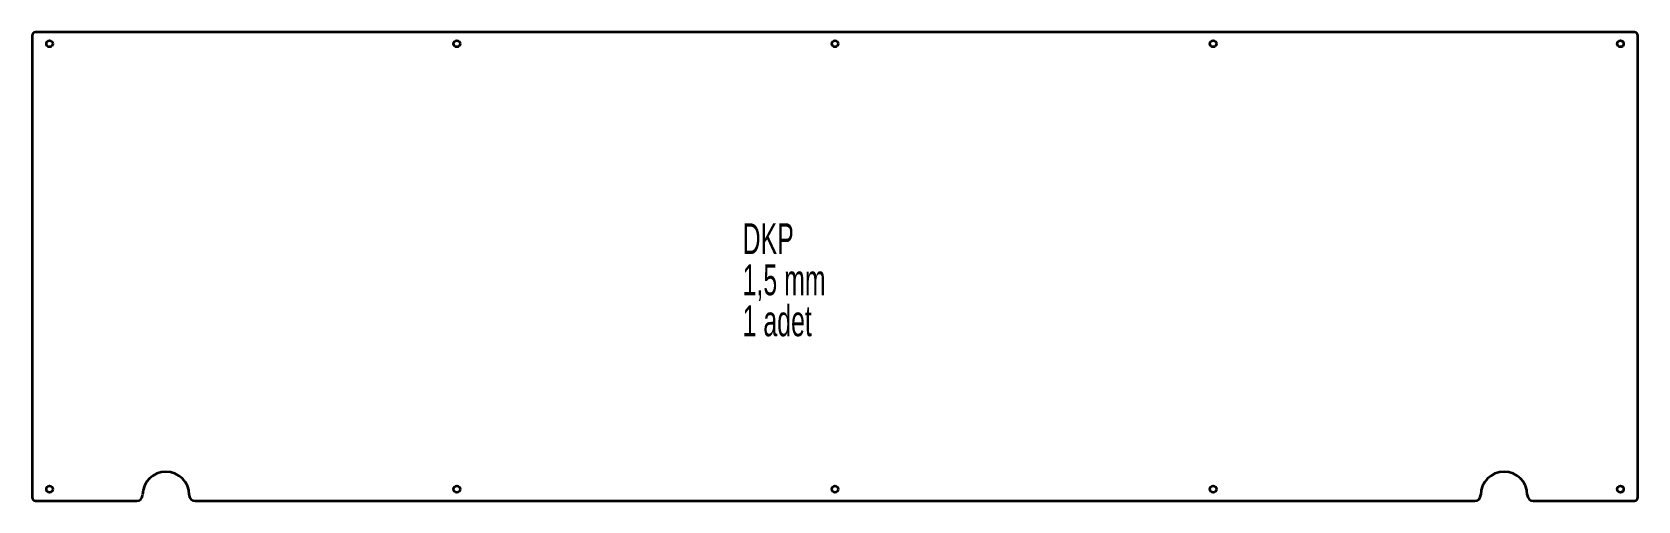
# Model space of a CAD drawing. Header units: millimetres. Extents: x -305 to 1075, y -75 to 327.
import ezdxf

# ---------------------------------------------------------------- set-up
doc = ezdxf.new("R2010")
doc.units = ezdxf.units.MM
doc.styles.add('SLDTEXTSTYLE0', font='TXT', dxfattribs={"width": 0.605})

# ---------------------------------------------------------------- blocks, each defined once
blk = doc.blocks.new('SW_NOTE_0')
at = {"color": 0, "linetype": 'Continuous', "lineweight": 0, "char_height": 26.46, "attachment_point": 1, "style": 'SLDTEXTSTYLE0'}
for s, insert in [('DKP', (0, 34.1)), ('1,5 mm', (0, -1.2)), ('1 adet', (0, -36.4))]:
    blk.add_mtext(s, dxfattribs=dict(at, insert=insert))

msp = doc.modelspace()

# ---------------------------------------------------------------- linework, layer by layer
at = {"color": 7, "linetype": 'Continuous', "lineweight": 35}
for p, q in [((-305.1, 324.4), (-305.1, -72.1)), ((1071.9, 327.4), (-302.1, 327.4)), ((1074.9, -72.1), (1074.9, 324.4)), ((-302.1, -75.1), (-215.1, -75.1)), ((-165.1, -75.1), (934.9, -75.1)), ((984.9, -75.1), (1071.9, -75.1))]:
    msp.add_line(p, q, dxfattribs=at)
for centre in [(-290.1, 317.4), (59.9, 317.4), (384.9, 317.4), (709.9, 317.4), (1059.9, 317.4), (-290.1, -65.1), (59.9, -65.1), (384.9, -65.1), (709.9, -65.1), (1059.9, -65.1)]:
    msp.add_circle(centre, 2.75, dxfattribs=at)
for centre, radius, start, end in [((-302.1, 324.4), 3, 90, 180), ((1071.9, 324.4), 3, 0, 90), ((-190.1, -70.1), 20, 0, 180), ((959.9, -70.1), 20, 0, 180), ((-302.1, -72.1), 3, 180, 270), ((-215.1, -70.1), 5, 270, 0), ((-165.1, -70.1), 5, 180, 270), ((934.9, -70.1), 5, 270, 0), ((984.9, -70.1), 5, 180, 270), ((1071.9, -72.1), 3, 270, 0)]:
    msp.add_arc(centre, radius, start, end, dxfattribs=at)

# ---------------------------------------------------------------- block references
at = {"color": 7, "linetype": 'Continuous', "lineweight": 0}
msp.add_blockref('SW_NOTE_0', (305.5, 129.1), dxfattribs=at)

doc.saveas('drawing.dxf')
